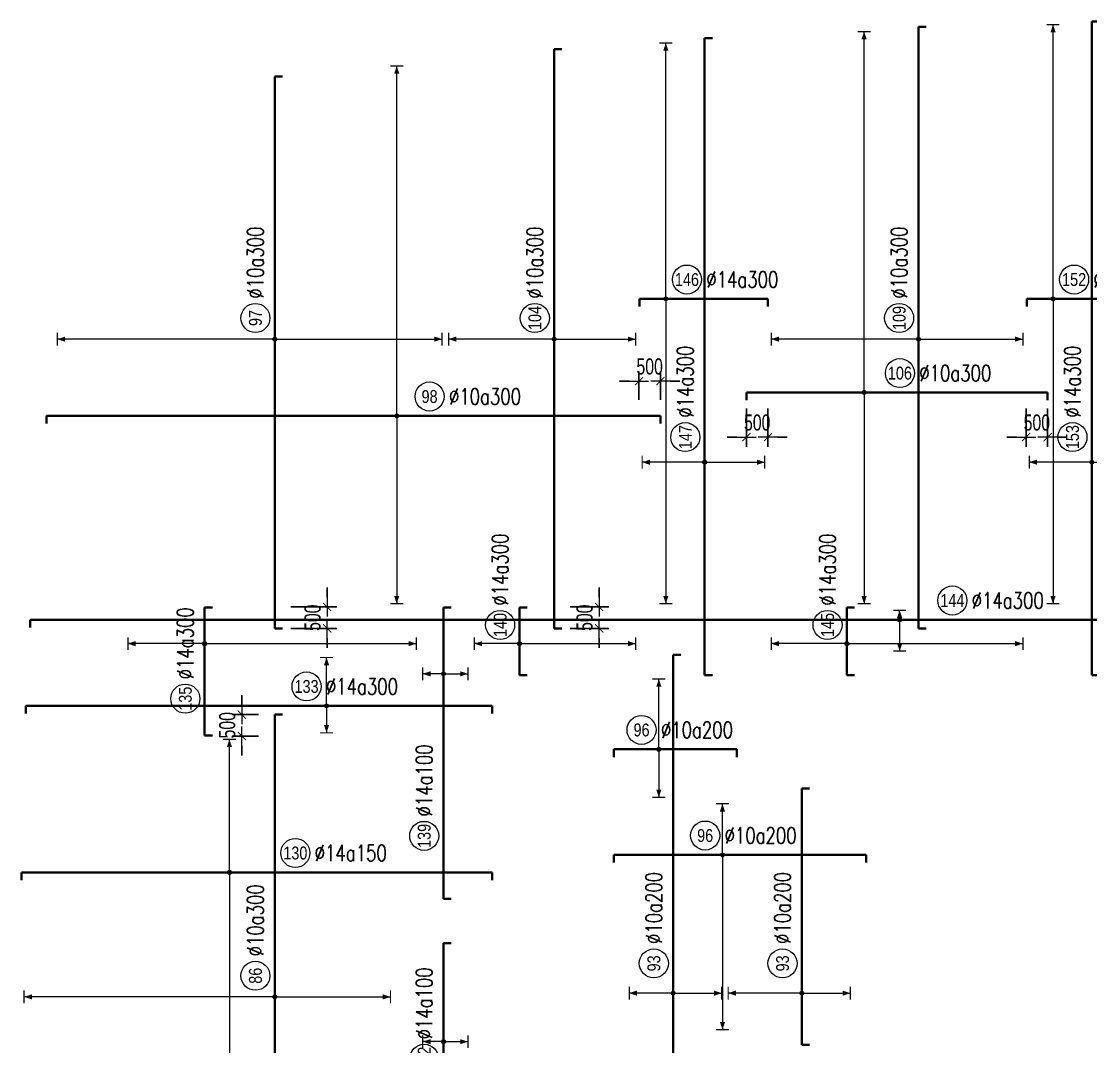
# Model space of a CAD drawing. Header units: millimetres. Extents: x -179076 to 505271, y -44005 to 99253.
# Drawn here: x 159116 to 183971, y 55080 to 78912 of the extents above; entities that cross this region are included whole.
import ezdxf
from ezdxf.enums import TextEntityAlignment as Align

# ---------------------------------------------------------------- set-up
doc = ezdxf.new("R2010")
doc.units = ezdxf.units.MM
doc.layers.get('0').update_dxf_attribs({"lineweight": 20})
doc.layers.get('Defpoints').update_dxf_attribs({"color": 151, "lineweight": 9})
for name, color, linetype, lineweight in [('NDC_S_DIM', 1, 'Continuous', 15), ('NDC_S_REBAR', 4, 'Continuous', 35), ('NDC_S_VN TEXT', 7, 'Continuous', 20)]:
    doc.layers.add(name, color=color, linetype=linetype, lineweight=lineweight)
doc.styles.add('ARIAL', font='arial.ttf', dxfattribs={"width": 0.8})
doc.styles.add('NDC_DIM', font='', dxfattribs={"width": 0.75})
doc.styles.add('NDC_EN TXT', font='romans.shx', dxfattribs={"width": 0.8})
doc.styles.get('NDC_DIM').set_extended_font_data('Dotum')
doc.dimstyles.new('NDC_dim_150', dxfattribs={"dimscale": 150, "dimtxt": 2.5, "dimasz": 1.5, "dimexe": 1.5, "dimexo": 2.5, "dimgap": 1, "dimtad": 1, "dimdec": 0, "dimzin": 0, "dimdsep": 46, "dimtxsty": 'NDC_DIM', "dimblk": 'DIMMARK', "dimcen": 0.09, "dimdle": 1.2, "dimclrd": 1, "dimclre": 1, "dimclrt": 3, "dimadec": 0, "dimazin": 0, "dimtfac": 1, "dimtdec": 0, "dimtix": 1, "dimtofl": 0, "dimtmove": 0, "dimatfit": 3, "dimfxl": 8, "dimfxlon": 1, "dimtolj": 1, "dimtzin": 0, "dimarcsym": 0})

# ---------------------------------------------------------------- blocks, each defined once
blk = doc.blocks.new('DIMMARK')
at = {"layer": 'NDC_S_DIM', "color": 1}
blk.add_line((-1.5, 0), (1, 0), dxfattribs=at)
at = {"layer": 'NDC_S_DIM', "color": 2, "const_width": 0.1}
blk.add_lwpolyline([(-0.42, -0.42), (0.42, 0.42)], dxfattribs=at)
blk = doc.blocks.new('*D365')
at = {"layer": 'Defpoints', "color": 0, "transparency": 16777216}
for p in [(173971, 70550), (173471, 69743), (173971, 69743)]:
    blk.add_point(p, dxfattribs=at)
at = {"layer": 'NDC_S_DIM', "color": 1, "lineweight": -2, "transparency": 16777216}
for p, q in [((173471, 70118), (173471, 70775)), ((173971, 70118), (173971, 70775)), ((173246, 70550), (173021, 70550)), ((174196, 70550), (174421, 70550))]:
    blk.add_line(p, q, dxfattribs=at)
at = {"layer": 'NDC_S_DIM', "color": 1, "lineweight": -2, "transparency": 16777216, "xscale": 225, "yscale": 225, "zscale": 225}
blk.add_blockref('DIMMARK', (173471, 70550), dxfattribs=at)
at = {"layer": 'NDC_S_DIM', "color": 1, "lineweight": -2, "transparency": 16777216, "xscale": 225, "yscale": 225, "zscale": 225, "rotation": 180}
blk.add_blockref('DIMMARK', (173971, 70550), dxfattribs=at)
at = {"layer": 'NDC_S_DIM', "color": 3, "transparency": 16777216, "insert": (173721, 70888), "char_height": 375, "attachment_point": 5, "style": 'NDC_DIM'}
blk.add_mtext('\\A1;500', dxfattribs=at)
blk = doc.blocks.new('*D366')
at = {"layer": 'Defpoints', "color": 0, "transparency": 16777216}
for p in [(175971, 70287), (176471, 70287), (176471, 69247)]:
    blk.add_point(p, dxfattribs=at)
at = {"layer": 'NDC_S_DIM', "color": 1, "lineweight": -2, "transparency": 16777216}
for p, q in [((175971, 69912), (175971, 69022)), ((176471, 69912), (176471, 69022)), ((175746, 69247), (175521, 69247)), ((176696, 69247), (176921, 69247))]:
    blk.add_line(p, q, dxfattribs=at)
at = {"layer": 'NDC_S_DIM', "color": 1, "lineweight": -2, "transparency": 16777216, "xscale": 225, "yscale": 225, "zscale": 225}
blk.add_blockref('DIMMARK', (175971, 69247), dxfattribs=at)
at = {"layer": 'NDC_S_DIM', "color": 1, "lineweight": -2, "transparency": 16777216, "xscale": 225, "yscale": 225, "zscale": 225, "rotation": 180}
blk.add_blockref('DIMMARK', (176471, 69247), dxfattribs=at)
at = {"layer": 'NDC_S_DIM', "color": 3, "transparency": 16777216, "insert": (176221, 69585), "char_height": 375, "attachment_point": 5, "style": 'NDC_DIM'}
blk.add_mtext('\\A1;500', dxfattribs=at)
blk = doc.blocks.new('*D367')
at = {"layer": 'Defpoints', "color": 0, "transparency": 16777216}
for p in [(182471, 70287), (182971, 70287), (182471, 69247)]:
    blk.add_point(p, dxfattribs=at)
at = {"layer": 'NDC_S_DIM', "color": 1, "lineweight": -2, "transparency": 16777216}
for p, q in [((182471, 69912), (182471, 69022)), ((182971, 69912), (182971, 69022)), ((182246, 69247), (182021, 69247)), ((183196, 69247), (183421, 69247))]:
    blk.add_line(p, q, dxfattribs=at)
at = {"layer": 'NDC_S_DIM', "color": 1, "lineweight": -2, "transparency": 16777216, "xscale": 225, "yscale": 225, "zscale": 225}
blk.add_blockref('DIMMARK', (182471, 69247), dxfattribs=at)
at = {"layer": 'NDC_S_DIM', "color": 1, "lineweight": -2, "transparency": 16777216, "xscale": 225, "yscale": 225, "zscale": 225, "rotation": 180}
blk.add_blockref('DIMMARK', (182971, 69247), dxfattribs=at)
at = {"layer": 'NDC_S_DIM', "color": 3, "transparency": 16777216, "insert": (182721, 69585), "char_height": 375, "attachment_point": 5, "style": 'NDC_DIM'}
blk.add_mtext('\\A1;500', dxfattribs=at)
blk = doc.blocks.new('*D385')
at = {"layer": 'Defpoints', "color": 0, "transparency": 16777216}
for p in [(171501, 65300), (172548, 65300), (171501, 64800)]:
    blk.add_point(p, dxfattribs=at)
at = {"layer": 'NDC_S_DIM', "color": 1, "lineweight": -2, "transparency": 16777216}
for p, q in [((172548, 65525), (172548, 65750)), ((171876, 65300), (172773, 65300)), ((171876, 64800), (172773, 64800)), ((172548, 64575), (172548, 64350))]:
    blk.add_line(p, q, dxfattribs=at)
at = {"layer": 'NDC_S_DIM', "color": 1, "lineweight": -2, "transparency": 16777216, "xscale": 225, "yscale": 225, "zscale": 225}
for p, rotation in [((172548, 65300), 270), ((172548, 64800), 90)]:
    blk.add_blockref('DIMMARK', p, dxfattribs=dict(at, rotation=rotation))
at = {"layer": 'NDC_S_DIM', "color": 3, "transparency": 16777216, "insert": (172210, 65050), "char_height": 375, "attachment_point": 5, "rotation": 90, "style": 'NDC_DIM'}
blk.add_mtext('\\A1;500', dxfattribs=at)
blk = doc.blocks.new('*D361')
at = {"layer": 'Defpoints', "color": 0, "transparency": 16777216}
for p in [(165005, 62800), (164240, 62300), (165005, 62300)]:
    blk.add_point(p, dxfattribs=at)
at = {"layer": 'NDC_S_DIM', "color": 1, "lineweight": -2, "transparency": 16777216}
for p, q in [((164240, 63025), (164240, 63250)), ((164630, 62800), (164015, 62800)), ((164630, 62300), (164015, 62300)), ((164240, 62075), (164240, 61850))]:
    blk.add_line(p, q, dxfattribs=at)
at = {"layer": 'NDC_S_DIM', "color": 1, "lineweight": -2, "transparency": 16777216, "xscale": 225, "yscale": 225, "zscale": 225}
for p, rotation in [((164240, 62800), 270), ((164240, 62300), 90)]:
    blk.add_blockref('DIMMARK', p, dxfattribs=dict(at, rotation=rotation))
at = {"layer": 'NDC_S_DIM', "color": 3, "transparency": 16777216, "insert": (163902, 62550), "char_height": 375, "attachment_point": 5, "rotation": 90, "style": 'NDC_DIM'}
blk.add_mtext('\\A1;500', dxfattribs=at)
blk = doc.blocks.new('*D363')
at = {"layer": 'Defpoints', "color": 0, "transparency": 16777216}
for p in [(165005, 65300), (165005, 64800), (166225, 64800)]:
    blk.add_point(p, dxfattribs=at)
at = {"layer": 'NDC_S_DIM', "color": 1, "lineweight": -2, "transparency": 16777216}
for p, q in [((166225, 65525), (166225, 65750)), ((165380, 65300), (166450, 65300)), ((165380, 64800), (166450, 64800)), ((166225, 64575), (166225, 64350))]:
    blk.add_line(p, q, dxfattribs=at)
at = {"layer": 'NDC_S_DIM', "color": 1, "lineweight": -2, "transparency": 16777216, "xscale": 225, "yscale": 225, "zscale": 225}
for p, rotation in [((166225, 65300), 270), ((166225, 64800), 90)]:
    blk.add_blockref('DIMMARK', p, dxfattribs=dict(at, rotation=rotation))
at = {"layer": 'NDC_S_DIM', "color": 3, "transparency": 16777216, "insert": (165887, 65050), "char_height": 375, "attachment_point": 5, "rotation": 90, "style": 'NDC_DIM'}
blk.add_mtext('\\A1;500', dxfattribs=at)
blk = doc.blocks.new('*U620')
h = blk.add_hatch(color=6)
edge = h.paths.add_edge_path()
edge.add_arc((27.07, 0), 0.3, 0, 360)
at = {"layer": 'NDC_S_DIM', "color": 8}
for q in [(27.07, 1.49), (27.07, -4.84)]:
    blk.add_line((27.07, 0), q, dxfattribs=at)
for points in [[(26.07, 1.49, 0.2, 0.2, 0), (28.07, 1.49, 0, 0, 0)], [(26.07, -4.84, 0.2, 0.2, 0), (28.07, -4.84, 0, 0, 0)]]:
    blk.add_lwpolyline(points, format="xyseb", dxfattribs=at)
at = {"layer": 'NDC_S_DIM'}
blk.add_circle((35.24, 3), 2.25, dxfattribs=at)
at = {"layer": 'NDC_S_DIM', "color": 6}
blk.add_circle((27.07, 0), 0.3, dxfattribs=at)
at = {"layer": 'NDC_S_DIM', "color": 8}
for points in [[(26.67, 0.29), (27.07, 1.49), (27.47, 0.29)], [(26.67, -3.64), (27.07, -4.84), (27.47, -3.64)]]:
    blk.add_solid(points, dxfattribs=at)
at = {"layer": 'NDC_S_REBAR'}
for p, q in [((0, 0), (-107.67, 0)), ((-107.67, 0), (-107.67, -1.2)), ((0, 0), (281, 0)), ((281, 0), (281, -1.2)), ((-107.67, -1.2), (-107.67, -1.2)), ((281, -1.2), (281, -1.2))]:
    blk.add_line(p, q, dxfattribs=at)
at = {"layer": 'NDC_S_VN TEXT', "style": 'ARIAL', "width": 0.8}
blk.add_attdef('KHT', text='', height=2, dxfattribs=at).set_placement((35.24, 3), align=Align.MIDDLE_CENTER)
at = {"layer": 'NDC_S_VN TEXT', "color": 3, "style": 'NDC_EN TXT', "width": 0.75}
blk.add_attdef('DKT', (38.24, 1.75), '', height=2.5, dxfattribs=at)
blk = doc.blocks.new('*U564')
h = blk.add_hatch(color=6)
edge = h.paths.add_edge_path()
edge.add_arc((-7.93, 0), 0.3, 0, 360)
at = {"layer": 'NDC_S_DIM', "color": 8}
for q in [(-7.93, 55.93), (-7.93, -32.75)]:
    blk.add_line((-7.93, 0), q, dxfattribs=at)
for points in [[(-8.93, 55.93, 0.2, 0.2, 0), (-6.93, 55.93, 0, 0, 0)], [(-8.93, -32.75, 0.2, 0.2, 0), (-6.93, -32.75, 0, 0, 0)]]:
    blk.add_lwpolyline(points, format="xyseb", dxfattribs=at)
at = {"layer": 'NDC_S_DIM'}
blk.add_circle((-2.39, 3), 2.25, dxfattribs=at)
at = {"layer": 'NDC_S_DIM', "color": 6}
blk.add_circle((-7.93, 0), 0.3, dxfattribs=at)
at = {"layer": 'NDC_S_DIM', "color": 8}
for points in [[(-8.33, 54.73), (-7.93, 55.93), (-7.53, 54.73)], [(-8.33, -31.55), (-7.93, -32.75), (-7.53, -31.55)]]:
    blk.add_solid(points, dxfattribs=at)
at = {"layer": 'NDC_S_REBAR'}
for p, q in [((0, 0), (-26.16, 0)), ((-26.16, 0), (-26.16, -1.2)), ((0, 0), (20.5, 0)), ((20.5, 0), (20.5, -1.2)), ((-26.16, -1.2), (-26.16, -1.2)), ((20.5, -1.2), (20.5, -1.2))]:
    blk.add_line(p, q, dxfattribs=at)
at = {"layer": 'NDC_S_VN TEXT', "style": 'ARIAL', "width": 0.8}
blk.add_attdef('KHT', text='', height=2, dxfattribs=at).set_placement((-2.39, 3), align=Align.MIDDLE_CENTER)
at = {"layer": 'NDC_S_VN TEXT', "color": 3, "style": 'NDC_EN TXT', "width": 0.75}
blk.add_attdef('DKT', (0.61, 1.75), '', height=2.5, dxfattribs=at)
blk = doc.blocks.new('*U560')
h = blk.add_hatch(color=6)
edge = h.paths.add_edge_path()
edge.add_arc((4.7, 0), 0.3, 0, 360)
at = {"layer": 'NDC_S_DIM', "color": 8}
for q in [(4.7, 20.63), (4.7, -35.71)]:
    blk.add_line((4.7, 0), q, dxfattribs=at)
for points in [[(3.7, 20.63, 0.2, 0.2, 0), (5.7, 20.63, 0, 0, 0)], [(3.7, -35.71, 0.2, 0.2, 0), (5.7, -35.71, 0, 0, 0)]]:
    blk.add_lwpolyline(points, format="xyseb", dxfattribs=at)
at = {"layer": 'NDC_S_DIM'}
blk.add_circle((14.92, 3), 2.25, dxfattribs=at)
at = {"layer": 'NDC_S_DIM', "color": 6}
blk.add_circle((4.7, 0), 0.3, dxfattribs=at)
at = {"layer": 'NDC_S_DIM', "color": 8}
for points in [[(4.3, 19.43), (4.7, 20.63), (5.1, 19.43)], [(4.3, -34.51), (4.7, -35.71), (5.1, -34.51)]]:
    blk.add_solid(points, dxfattribs=at)
at = {"layer": 'NDC_S_REBAR'}
for p, q in [((0, 0), (-27.53, 0)), ((-27.53, 0), (-27.53, -1.2)), ((0, 0), (45.4, 0)), ((45.4, 0), (45.4, -1.2)), ((-27.53, -1.2), (-27.53, -1.2)), ((45.4, -1.2), (45.4, -1.2))]:
    blk.add_line(p, q, dxfattribs=at)
at = {"layer": 'NDC_S_VN TEXT', "style": 'ARIAL', "width": 0.8}
blk.add_attdef('KHT', text='', height=2, dxfattribs=at).set_placement((14.92, 3), align=Align.MIDDLE_CENTER)
at = {"layer": 'NDC_S_VN TEXT', "color": 3, "style": 'NDC_EN TXT', "width": 0.75}
blk.add_attdef('DKT', (17.92, 1.75), '', height=2.5, dxfattribs=at)
blk = doc.blocks.new('*U561')
h = blk.add_hatch(color=6)
edge = h.paths.add_edge_path()
edge.add_arc((-5.66, 0), 0.3, 0, 360)
at = {"layer": 'NDC_S_DIM', "color": 8}
for q in [(-5.66, 39.64), (-5.66, -47.25)]:
    blk.add_line((-5.66, 0), q, dxfattribs=at)
for points in [[(-6.66, 39.64, 0.2, 0.2, 0), (-4.66, 39.64, 0, 0, 0)], [(-6.66, -47.25, 0.2, 0.2, 0), (-4.66, -47.25, 0, 0, 0)]]:
    blk.add_lwpolyline(points, format="xyseb", dxfattribs=at)
at = {"layer": 'NDC_S_DIM'}
blk.add_circle((-2.39, 3), 2.25, dxfattribs=at)
at = {"layer": 'NDC_S_DIM', "color": 6}
blk.add_circle((-5.66, 0), 0.3, dxfattribs=at)
at = {"layer": 'NDC_S_DIM', "color": 8}
for points in [[(-6.06, 38.44), (-5.66, 39.64), (-5.26, 38.44)], [(-6.06, -46.05), (-5.66, -47.25), (-5.26, -46.05)]]:
    blk.add_solid(points, dxfattribs=at)
at = {"layer": 'NDC_S_REBAR'}
for p, q in [((0, 0), (-9.73, 0)), ((-9.73, 0), (-9.73, -1.2)), ((0, 0), (10.15, 0)), ((10.15, 0), (10.15, -1.2)), ((-9.73, -1.2), (-9.73, -1.2)), ((10.15, -1.2), (10.15, -1.2))]:
    blk.add_line(p, q, dxfattribs=at)
at = {"layer": 'NDC_S_VN TEXT', "style": 'ARIAL', "width": 0.8}
blk.add_attdef('KHT', text='', height=2, dxfattribs=at).set_placement((-2.39, 3), align=Align.MIDDLE_CENTER)
at = {"layer": 'NDC_S_VN TEXT', "color": 3, "style": 'NDC_EN TXT', "width": 0.75}
blk.add_attdef('DKT', (0.61, 1.75), '', height=2.5, dxfattribs=at)
blk = doc.blocks.new('*U562')
h = blk.add_hatch(color=6)
edge = h.paths.add_edge_path()
edge.add_arc((-5.66, 0), 0.3, 0, 360)
at = {"layer": 'NDC_S_DIM', "color": 8}
for q in [(-5.66, 42.49), (-5.66, -47.25)]:
    blk.add_line((-5.66, 0), q, dxfattribs=at)
for points in [[(-6.66, 42.49, 0.2, 0.2, 0), (-4.66, 42.49, 0, 0, 0)], [(-6.66, -47.25, 0.2, 0.2, 0), (-4.66, -47.25, 0, 0, 0)]]:
    blk.add_lwpolyline(points, format="xyseb", dxfattribs=at)
at = {"layer": 'NDC_S_DIM'}
blk.add_circle((-2.39, 3), 2.25, dxfattribs=at)
at = {"layer": 'NDC_S_DIM', "color": 6}
blk.add_circle((-5.66, 0), 0.3, dxfattribs=at)
at = {"layer": 'NDC_S_DIM', "color": 8}
for points in [[(-6.06, 41.29), (-5.66, 42.49), (-5.26, 41.29)], [(-6.06, -46.05), (-5.66, -47.25), (-5.26, -46.05)]]:
    blk.add_solid(points, dxfattribs=at)
at = {"layer": 'NDC_S_REBAR'}
for p, q in [((0, 0), (-9.73, 0)), ((-9.73, 0), (-9.73, -1.2)), ((0, 0), (10.15, 0)), ((10.15, 0), (10.15, -1.2)), ((-9.73, -1.2), (-9.73, -1.2)), ((10.15, -1.2), (10.15, -1.2))]:
    blk.add_line(p, q, dxfattribs=at)
at = {"layer": 'NDC_S_VN TEXT', "style": 'ARIAL', "width": 0.8}
blk.add_attdef('KHT', text='', height=2, dxfattribs=at).set_placement((-2.39, 3), align=Align.MIDDLE_CENTER)
at = {"layer": 'NDC_S_VN TEXT', "color": 3, "style": 'NDC_EN TXT', "width": 0.75}
blk.add_attdef('DKT', (0.61, 1.75), '', height=2.5, dxfattribs=at)
blk = doc.blocks.new('*U591')
h = blk.add_hatch(color=6)
edge = h.paths.add_edge_path()
edge.add_arc((-5.66, 0), 0.3, 0, 360)
at = {"layer": 'NDC_S_DIM', "color": 8}
for q in [(-5.66, 16.37), (-5.66, -12.63)]:
    blk.add_line((-5.66, 0), q, dxfattribs=at)
for points in [[(-6.66, 16.37, 0.2, 0.2, 0), (-4.66, 16.37, 0, 0, 0)], [(-6.66, -12.63, 0.2, 0.2, 0), (-4.66, -12.63, 0, 0, 0)]]:
    blk.add_lwpolyline(points, format="xyseb", dxfattribs=at)
at = {"layer": 'NDC_S_DIM'}
blk.add_circle((-2.39, 3), 2.25, dxfattribs=at)
at = {"layer": 'NDC_S_DIM', "color": 6}
blk.add_circle((-5.66, 0), 0.3, dxfattribs=at)
at = {"layer": 'NDC_S_DIM', "color": 8}
for points in [[(-6.06, 15.17), (-5.66, 16.37), (-5.26, 15.17)], [(-6.06, -11.43), (-5.66, -12.63), (-5.26, -11.43)]]:
    blk.add_solid(points, dxfattribs=at)
at = {"layer": 'NDC_S_REBAR'}
for p, q in [((0, 0), (-50.5, 0)), ((-50.5, 0), (-50.5, -1.2)), ((0, 0), (39.27, 0)), ((39.27, 0), (39.27, -1.2)), ((-50.5, -1.2), (-50.5, -1.2)), ((39.27, -1.2), (39.27, -1.2))]:
    blk.add_line(p, q, dxfattribs=at)
at = {"layer": 'NDC_S_VN TEXT', "style": 'ARIAL', "width": 0.8}
blk.add_attdef('KHT', text='', height=2, dxfattribs=at).set_placement((-2.39, 3), align=Align.MIDDLE_CENTER)
at = {"layer": 'NDC_S_VN TEXT', "color": 3, "style": 'NDC_EN TXT', "width": 0.75}
blk.add_attdef('DKT', (0.61, 1.75), '', height=2.5, dxfattribs=at)
blk = doc.blocks.new('*U592')
h = blk.add_hatch(color=6)
edge = h.paths.add_edge_path()
edge.add_arc((-5.66, 0), 0.3, 0, 360)
at = {"layer": 'NDC_S_DIM', "color": 8}
for q in [(-5.66, 22.82), (-5.66, -16.18)]:
    blk.add_line((-5.66, 0), q, dxfattribs=at)
for points in [[(-6.66, 22.82, 0.2, 0.2, 0), (-4.66, 22.82, 0, 0, 0)], [(-6.66, -16.18, 0.2, 0.2, 0), (-4.66, -16.18, 0, 0, 0)]]:
    blk.add_lwpolyline(points, format="xyseb", dxfattribs=at)
at = {"layer": 'NDC_S_DIM'}
blk.add_circle((-2.39, 3), 2.25, dxfattribs=at)
at = {"layer": 'NDC_S_DIM', "color": 6}
blk.add_circle((-5.66, 0), 0.3, dxfattribs=at)
at = {"layer": 'NDC_S_DIM', "color": 8}
for points in [[(-6.06, 21.62), (-5.66, 22.82), (-5.26, 21.62)], [(-6.06, -14.98), (-5.66, -16.18), (-5.26, -14.98)]]:
    blk.add_solid(points, dxfattribs=at)
at = {"layer": 'NDC_S_REBAR'}
for p, q in [((0, 0), (-50.5, 0)), ((-50.5, 0), (-50.5, -1.2)), ((0, 0), (42.74, 0)), ((42.74, 0), (42.74, -1.2)), ((-50.5, -1.2), (-50.5, -1.2)), ((42.74, -1.2), (42.74, -1.2))]:
    blk.add_line(p, q, dxfattribs=at)
at = {"layer": 'NDC_S_VN TEXT', "style": 'ARIAL', "width": 0.8}
blk.add_attdef('KHT', text='', height=2, dxfattribs=at).set_placement((-2.39, 3), align=Align.MIDDLE_CENTER)
at = {"layer": 'NDC_S_VN TEXT', "color": 3, "style": 'NDC_EN TXT', "width": 0.75}
blk.add_attdef('DKT', (0.61, 1.75), '', height=2.5, dxfattribs=at)
blk = doc.blocks.new('*U576')
h = blk.add_hatch(color=6)
edge = h.paths.add_edge_path()
edge.add_arc((-26.39, 0), 0.3, 0, 360)
at = {"layer": 'NDC_S_DIM', "color": 8}
for q in [(-26.39, 9.68), (-26.39, -9.32)]:
    blk.add_line((-26.39, 0), q, dxfattribs=at)
for points in [[(-27.39, 9.68, 0.2, 0.2, 0), (-25.39, 9.68, 0, 0, 0)], [(-27.39, -9.32, 0.2, 0.2, 0), (-25.39, -9.32, 0, 0, 0)]]:
    blk.add_lwpolyline(points, format="xyseb", dxfattribs=at)
at = {"layer": 'NDC_S_DIM'}
blk.add_circle((-22.5, 3), 2.25, dxfattribs=at)
at = {"layer": 'NDC_S_DIM', "color": 6}
blk.add_circle((-26.39, 0), 0.3, dxfattribs=at)
at = {"layer": 'NDC_S_DIM', "color": 8}
for points in [[(-26.79, 8.48), (-26.39, 9.68), (-25.99, 8.48)], [(-26.79, -8.12), (-26.39, -9.32), (-25.99, -8.12)]]:
    blk.add_solid(points, dxfattribs=at)
at = {"layer": 'NDC_S_REBAR'}
for p, q in [((0, 0), (-59.39, 0)), ((-59.39, 0), (-59.39, -1.2)), ((0, 0), (39.33, 0)), ((39.33, 0), (39.33, -1.2)), ((-59.39, -1.2), (-59.39, -1.2)), ((39.33, -1.2), (39.33, -1.2))]:
    blk.add_line(p, q, dxfattribs=at)
at = {"layer": 'NDC_S_VN TEXT', "style": 'ARIAL', "width": 0.8}
blk.add_attdef('KHT', text='', height=2, dxfattribs=at).set_placement((-22.5, 3), align=Align.MIDDLE_CENTER)
at = {"layer": 'NDC_S_VN TEXT', "color": 3, "style": 'NDC_EN TXT', "width": 0.75}
blk.add_attdef('DKT', (-19.5, 1.75), '', height=2.5, dxfattribs=at)
blk = doc.blocks.new('*U577')
h = blk.add_hatch(color=6)
edge = h.paths.add_edge_path()
edge.add_arc((-26.39, 0), 0.3, 0, 360)
at = {"layer": 'NDC_S_DIM', "color": 8}
for q in [(-26.39, 9.68), (-26.39, -9.32)]:
    blk.add_line((-26.39, 0), q, dxfattribs=at)
for points in [[(-27.39, 9.68, 0.2, 0.2, 0), (-25.39, 9.68, 0, 0, 0)], [(-27.39, -9.32, 0.2, 0.2, 0), (-25.39, -9.32, 0, 0, 0)]]:
    blk.add_lwpolyline(points, format="xyseb", dxfattribs=at)
at = {"layer": 'NDC_S_DIM'}
blk.add_circle((-22.5, 3), 2.25, dxfattribs=at)
at = {"layer": 'NDC_S_DIM', "color": 6}
blk.add_circle((-26.39, 0), 0.3, dxfattribs=at)
at = {"layer": 'NDC_S_DIM', "color": 8}
for points in [[(-26.79, 8.48), (-26.39, 9.68), (-25.99, 8.48)], [(-26.79, -8.12), (-26.39, -9.32), (-25.99, -8.12)]]:
    blk.add_solid(points, dxfattribs=at)
at = {"layer": 'NDC_S_REBAR'}
for p, q in [((0, 0), (-59.39, 0)), ((-59.39, 0), (-59.39, -1.2)), ((0, 0), (41.92, 0)), ((41.92, 0), (41.92, -1.2)), ((-59.39, -1.2), (-59.39, -1.2)), ((41.92, -1.2), (41.92, -1.2))]:
    blk.add_line(p, q, dxfattribs=at)
at = {"layer": 'NDC_S_VN TEXT', "style": 'ARIAL', "width": 0.8}
blk.add_attdef('KHT', text='', height=2, dxfattribs=at).set_placement((-22.5, 3), align=Align.MIDDLE_CENTER)
at = {"layer": 'NDC_S_VN TEXT', "color": 3, "style": 'NDC_EN TXT', "width": 0.75}
blk.add_attdef('DKT', (-19.5, 1.75), '', height=2.5, dxfattribs=at)
blk = doc.blocks.new('*U610')
h = blk.add_hatch(color=6)
edge = h.paths.add_edge_path()
edge.add_arc((-1.02, 0), 0.3, 0, 360)
at = {"layer": 'NDC_S_DIM', "color": 8}
for q in [(-1.02, 6.99), (-1.02, -18.01)]:
    blk.add_line((-1.02, 0), q, dxfattribs=at)
for points in [[(-2.02, 6.99, 0.2, 0.2, 0), (-0.02, 6.99, 0, 0, 0)], [(-2.02, -18.01, 0.2, 0.2, 0), (-0.02, -18.01, 0, 0, 0)]]:
    blk.add_lwpolyline(points, format="xyseb", dxfattribs=at)
at = {"layer": 'NDC_S_DIM'}
blk.add_circle((1.87, 3), 2.25, dxfattribs=at)
at = {"layer": 'NDC_S_DIM', "color": 6}
blk.add_circle((-1.02, 0), 0.3, dxfattribs=at)
at = {"layer": 'NDC_S_DIM', "color": 8}
for points in [[(-1.42, 5.79), (-1.02, 6.99), (-0.62, 5.79)], [(-1.42, -16.81), (-1.02, -18.01), (-0.62, -16.81)]]:
    blk.add_solid(points, dxfattribs=at)
at = {"layer": 'NDC_S_REBAR'}
for p, q in [((0, 0), (-5.9, 0)), ((-5.9, 0), (-5.9, -1.2)), ((0, 0), (4.56, 0)), ((4.56, 0), (4.56, -1.2)), ((-5.9, -1.2), (-5.9, -1.2)), ((4.56, -1.2), (4.56, -1.2))]:
    blk.add_line(p, q, dxfattribs=at)
at = {"layer": 'NDC_S_VN TEXT', "style": 'ARIAL', "width": 0.8}
blk.add_attdef('KHT', text='', height=2, dxfattribs=at).set_placement((1.87, 3), align=Align.MIDDLE_CENTER)
at = {"layer": 'NDC_S_VN TEXT', "color": 3, "style": 'NDC_EN TXT', "width": 0.75}
blk.add_attdef('DKT', (4.87, 1.75), '', height=2.5, dxfattribs=at)
blk = doc.blocks.new('*U611')
h = blk.add_hatch(color=6)
edge = h.paths.add_edge_path()
edge.add_arc((-1.02, 0), 0.3, 0, 360)
at = {"layer": 'NDC_S_DIM', "color": 8}
for q in [(-1.02, 11.73), (-1.02, -27.27)]:
    blk.add_line((-1.02, 0), q, dxfattribs=at)
for points in [[(-2.02, 11.73, 0.2, 0.2, 0), (-0.02, 11.73, 0, 0, 0)], [(-2.02, -27.27, 0.2, 0.2, 0), (-0.02, -27.27, 0, 0, 0)]]:
    blk.add_lwpolyline(points, format="xyseb", dxfattribs=at)
at = {"layer": 'NDC_S_DIM'}
blk.add_circle((1.87, 3), 2.25, dxfattribs=at)
at = {"layer": 'NDC_S_DIM', "color": 6}
blk.add_circle((-1.02, 0), 0.3, dxfattribs=at)
at = {"layer": 'NDC_S_DIM', "color": 8}
for points in [[(-1.42, 10.53), (-1.02, 11.73), (-0.62, 10.53)], [(-1.42, -26.07), (-1.02, -27.27), (-0.62, -26.07)]]:
    blk.add_solid(points, dxfattribs=at)
at = {"layer": 'NDC_S_REBAR'}
for p, q in [((0, 0), (-5.9, 0)), ((-5.9, 0), (-5.9, -1.2)), ((0, 0), (4.56, 0)), ((4.56, 0), (4.56, -1.2)), ((-5.9, -1.2), (-5.9, -1.2)), ((4.56, -1.2), (4.56, -1.2))]:
    blk.add_line(p, q, dxfattribs=at)
at = {"layer": 'NDC_S_VN TEXT', "style": 'ARIAL', "width": 0.8}
blk.add_attdef('KHT', text='', height=2, dxfattribs=at).set_placement((1.87, 3), align=Align.MIDDLE_CENTER)
at = {"layer": 'NDC_S_VN TEXT', "color": 3, "style": 'NDC_EN TXT', "width": 0.75}
blk.add_attdef('DKT', (4.87, 1.75), '', height=2.5, dxfattribs=at)
blk = doc.blocks.new('*U601')
h = blk.add_hatch(color=6)
edge = h.paths.add_edge_path()
edge.add_arc((-2.99, 0), 0.3, 0, 360)
at = {"layer": 'NDC_S_DIM', "color": 8}
for q in [(-2.99, 54.24), (-2.99, -29.12)]:
    blk.add_line((-2.99, 0), q, dxfattribs=at)
for points in [[(-3.99, 54.24, 0.2, 0.2, 0), (-1.99, 54.24, 0, 0, 0)], [(-3.99, -29.12, 0.2, 0.2, 0), (-1.99, -29.12, 0, 0, 0)]]:
    blk.add_lwpolyline(points, format="xyseb", dxfattribs=at)
at = {"layer": 'NDC_S_DIM'}
blk.add_circle((2.1, 3), 2.25, dxfattribs=at)
at = {"layer": 'NDC_S_DIM', "color": 6}
blk.add_circle((-2.99, 0), 0.3, dxfattribs=at)
at = {"layer": 'NDC_S_DIM', "color": 8}
for points in [[(-3.39, 53.04), (-2.99, 54.24), (-2.59, 53.04)], [(-3.39, -27.92), (-2.99, -29.12), (-2.59, -27.92)]]:
    blk.add_solid(points, dxfattribs=at)
at = {"layer": 'NDC_S_REBAR'}
for p, q in [((0, 0), (-57.24, 0)), ((-57.24, 0), (-57.24, -1.2)), ((0, 0), (37.88, 0)), ((37.88, 0), (37.88, -1.2)), ((-57.24, -1.2), (-57.24, -1.2)), ((37.88, -1.2), (37.88, -1.2))]:
    blk.add_line(p, q, dxfattribs=at)
at = {"layer": 'NDC_S_VN TEXT', "style": 'ARIAL', "width": 0.8}
blk.add_attdef('KHT', text='', height=2, dxfattribs=at).set_placement((2.1, 3), align=Align.MIDDLE_CENTER)
at = {"layer": 'NDC_S_VN TEXT', "color": 3, "style": 'NDC_EN TXT', "width": 0.75}
blk.add_attdef('DKT', (5.1, 1.75), '', height=2.5, dxfattribs=at)
blk = doc.blocks.new('*U635')
h = blk.add_hatch(color=6)
edge = h.paths.add_edge_path()
edge.add_arc((-5.86, 0), 0.3, 0, 360)
at = {"layer": 'NDC_S_DIM', "color": 8}
for q in [(-5.86, 10.89), (-5.86, -7.44)]:
    blk.add_line((-5.86, 0), q, dxfattribs=at)
for points in [[(-6.86, 10.89, 0.2, 0.2, 0), (-4.86, 10.89, 0, 0, 0)], [(-6.86, -7.44, 0.2, 0.2, 0), (-4.86, -7.44, 0, 0, 0)]]:
    blk.add_lwpolyline(points, format="xyseb", dxfattribs=at)
at = {"layer": 'NDC_S_DIM'}
blk.add_circle((-8.54, 3), 2.25, dxfattribs=at)
at = {"layer": 'NDC_S_DIM', "color": 6}
blk.add_circle((-5.86, 0), 0.3, dxfattribs=at)
at = {"layer": 'NDC_S_DIM', "color": 8}
for points in [[(-6.26, 9.69), (-5.86, 10.89), (-5.46, 9.69)], [(-6.26, -6.24), (-5.86, -7.44), (-5.46, -6.24)]]:
    blk.add_solid(points, dxfattribs=at)
at = {"layer": 'NDC_S_REBAR'}
for p, q in [((0, 0), (-12.82, 0)), ((-12.82, 0), (-12.82, -1.2)), ((0, 0), (6.25, 0)), ((6.25, 0), (6.25, -1.2)), ((-12.82, -1.2), (-12.82, -1.2)), ((6.25, -1.2), (6.25, -1.2))]:
    blk.add_line(p, q, dxfattribs=at)
at = {"layer": 'NDC_S_VN TEXT', "style": 'ARIAL', "width": 0.8}
blk.add_attdef('KHT', text='', height=2, dxfattribs=at).set_placement((-8.54, 3), align=Align.MIDDLE_CENTER)
at = {"layer": 'NDC_S_VN TEXT', "color": 3, "style": 'NDC_EN TXT', "width": 0.75}
blk.add_attdef('DKT', (-5.54, 1.75), '', height=2.5, dxfattribs=at)
blk = doc.blocks.new('*U634')
h = blk.add_hatch(color=6)
edge = h.paths.add_edge_path()
edge.add_arc((1.66, 0), 0.3, 0, 360)
at = {"layer": 'NDC_S_DIM', "color": 8}
for q in [(1.66, 6.81), (1.66, -7.52)]:
    blk.add_line((1.66, 0), q, dxfattribs=at)
for points in [[(0.66, 6.81, 0.2, 0.2, 0), (2.66, 6.81, 0, 0, 0)], [(0.66, -7.52, 0.2, 0.2, 0), (2.66, -7.52, 0, 0, 0)]]:
    blk.add_lwpolyline(points, format="xyseb", dxfattribs=at)
at = {"layer": 'NDC_S_DIM'}
blk.add_circle((6.27, 3), 2.25, dxfattribs=at)
at = {"layer": 'NDC_S_DIM', "color": 6}
blk.add_circle((1.66, 0), 0.3, dxfattribs=at)
at = {"layer": 'NDC_S_DIM', "color": 8}
for points in [[(1.26, 5.61), (1.66, 6.81), (2.06, 5.61)], [(1.26, -6.32), (1.66, -7.52), (2.06, -6.32)]]:
    blk.add_solid(points, dxfattribs=at)
at = {"layer": 'NDC_S_REBAR'}
for p, q in [((0, 0), (-28.4, 0)), ((-28.4, 0), (-28.4, -1.2)), ((0, 0), (54.07, 0)), ((54.07, 0), (54.07, -1.2)), ((-28.4, -1.2), (-28.4, -1.2)), ((54.07, -1.2), (54.07, -1.2))]:
    blk.add_line(p, q, dxfattribs=at)
at = {"layer": 'NDC_S_VN TEXT', "style": 'ARIAL', "width": 0.8}
blk.add_attdef('KHT', text='', height=2, dxfattribs=at).set_placement((6.27, 3), align=Align.MIDDLE_CENTER)
at = {"layer": 'NDC_S_VN TEXT', "color": 3, "style": 'NDC_EN TXT', "width": 0.75}
blk.add_attdef('DKT', (9.27, 1.75), '', height=2.5, dxfattribs=at)
blk = doc.blocks.new('*U612')
h = blk.add_hatch(color=6)
edge = h.paths.add_edge_path()
edge.add_arc((-5.66, 0), 0.3, 0, 360)
at = {"layer": 'NDC_S_DIM', "color": 8}
for q in [(-5.66, 33.69), (-5.66, -25.94)]:
    blk.add_line((-5.66, 0), q, dxfattribs=at)
for points in [[(-6.66, 33.69, 0.2, 0.2, 0), (-4.66, 33.69, 0, 0, 0)], [(-6.66, -25.94, 0.2, 0.2, 0), (-4.66, -25.94, 0, 0, 0)]]:
    blk.add_lwpolyline(points, format="xyseb", dxfattribs=at)
at = {"layer": 'NDC_S_DIM'}
blk.add_circle((-2.39, 3), 2.25, dxfattribs=at)
at = {"layer": 'NDC_S_DIM', "color": 6}
blk.add_circle((-5.66, 0), 0.3, dxfattribs=at)
at = {"layer": 'NDC_S_DIM', "color": 8}
for points in [[(-6.06, 32.49), (-5.66, 33.69), (-5.26, 32.49)], [(-6.06, -24.74), (-5.66, -25.94), (-5.26, -24.74)]]:
    blk.add_solid(points, dxfattribs=at)
at = {"layer": 'NDC_S_REBAR'}
for p, q in [((0, 0), (-50.5, 0)), ((-50.5, 0), (-50.5, -1.2)), ((0, 0), (35.04, 0)), ((35.04, 0), (35.04, -1.2)), ((-50.5, -1.2), (-50.5, -1.2)), ((35.04, -1.2), (35.04, -1.2))]:
    blk.add_line(p, q, dxfattribs=at)
at = {"layer": 'NDC_S_VN TEXT', "style": 'ARIAL', "width": 0.8}
blk.add_attdef('KHT', text='', height=2, dxfattribs=at).set_placement((-2.39, 3), align=Align.MIDDLE_CENTER)
at = {"layer": 'NDC_S_VN TEXT', "color": 3, "style": 'NDC_EN TXT', "width": 0.75}
blk.add_attdef('DKT', (0.61, 1.75), '', height=2.5, dxfattribs=at)
blk = doc.blocks.new('*U614')
h = blk.add_hatch(color=6)
edge = h.paths.add_edge_path()
edge.add_arc((-1.02, 0), 0.3, 0, 360)
at = {"layer": 'NDC_S_DIM', "color": 8}
for q in [(-1.02, 11.9), (-1.02, -32.8)]:
    blk.add_line((-1.02, 0), q, dxfattribs=at)
for points in [[(-2.02, 11.9, 0.2, 0.2, 0), (-0.02, 11.9, 0, 0, 0)], [(-2.02, -32.8, 0.2, 0.2, 0), (-0.02, -32.8, 0, 0, 0)]]:
    blk.add_lwpolyline(points, format="xyseb", dxfattribs=at)
at = {"layer": 'NDC_S_DIM'}
blk.add_circle((-9.55, 3), 2.25, dxfattribs=at)
at = {"layer": 'NDC_S_DIM', "color": 6}
blk.add_circle((-1.02, 0), 0.3, dxfattribs=at)
at = {"layer": 'NDC_S_DIM', "color": 8}
for points in [[(-1.42, 10.7), (-1.02, 11.9), (-0.62, 10.7)], [(-1.42, -31.6), (-1.02, -32.8), (-0.62, -31.6)]]:
    blk.add_solid(points, dxfattribs=at)
at = {"layer": 'NDC_S_REBAR'}
for p, q in [((0, 0), (-15.24, 0)), ((-15.24, 0), (-15.24, -1.2)), ((0, 0), (4.56, 0)), ((4.56, 0), (4.56, -1.2)), ((-15.24, -1.2), (-15.24, -1.2)), ((4.56, -1.2), (4.56, -1.2))]:
    blk.add_line(p, q, dxfattribs=at)
at = {"layer": 'NDC_S_VN TEXT', "style": 'ARIAL', "width": 0.8}
blk.add_attdef('KHT', text='', height=2, dxfattribs=at).set_placement((-9.55, 3), align=Align.MIDDLE_CENTER)
at = {"layer": 'NDC_S_VN TEXT', "color": 3, "style": 'NDC_EN TXT', "width": 0.75}
blk.add_attdef('DKT', (-6.55, 1.75), '', height=2.5, dxfattribs=at)
blk = doc.blocks.new('*U615')
h = blk.add_hatch(color=6)
edge = h.paths.add_edge_path()
edge.add_arc((-5.66, 0), 0.3, 0, 360)
at = {"layer": 'NDC_S_DIM', "color": 8}
for q in [(-5.66, 38.84), (-5.66, -17.94)]:
    blk.add_line((-5.66, 0), q, dxfattribs=at)
for points in [[(-6.66, 38.84, 0.2, 0.2, 0), (-4.66, 38.84, 0, 0, 0)], [(-6.66, -17.94, 0.2, 0.2, 0), (-4.66, -17.94, 0, 0, 0)]]:
    blk.add_lwpolyline(points, format="xyseb", dxfattribs=at)
at = {"layer": 'NDC_S_DIM'}
blk.add_circle((-2.39, 3), 2.25, dxfattribs=at)
at = {"layer": 'NDC_S_DIM', "color": 6}
blk.add_circle((-5.66, 0), 0.3, dxfattribs=at)
at = {"layer": 'NDC_S_DIM', "color": 8}
for points in [[(-6.06, 37.64), (-5.66, 38.84), (-5.26, 37.64)], [(-6.06, -16.74), (-5.66, -17.94), (-5.26, -16.74)]]:
    blk.add_solid(points, dxfattribs=at)
at = {"layer": 'NDC_S_REBAR'}
for p, q in [((0, 0), (-25.91, 0)), ((-25.91, 0), (-25.91, -1.2)), ((0, 0), (38.09, 0)), ((38.09, 0), (38.09, -1.2)), ((-25.91, -1.2), (-25.91, -1.2)), ((38.09, -1.2), (38.09, -1.2))]:
    blk.add_line(p, q, dxfattribs=at)
at = {"layer": 'NDC_S_VN TEXT', "style": 'ARIAL', "width": 0.8}
blk.add_attdef('KHT', text='', height=2, dxfattribs=at).set_placement((-2.39, 3), align=Align.MIDDLE_CENTER)
at = {"layer": 'NDC_S_VN TEXT', "color": 3, "style": 'NDC_EN TXT', "width": 0.75}
blk.add_attdef('DKT', (0.61, 1.75), '', height=2.5, dxfattribs=at)
blk = doc.blocks.new('*U617')
h = blk.add_hatch(color=6)
edge = h.paths.add_edge_path()
edge.add_arc((20.84, 0), 0.3, 0, 360)
at = {"layer": 'NDC_S_DIM', "color": 8}
for q in [(20.84, 7.48), (20.84, -4.19)]:
    blk.add_line((20.84, 0), q, dxfattribs=at)
for points in [[(19.84, 7.48, 0.2, 0.2, 0), (21.84, 7.48, 0, 0, 0)], [(19.84, -4.19, 0.2, 0.2, 0), (21.84, -4.19, 0, 0, 0)]]:
    blk.add_lwpolyline(points, format="xyseb", dxfattribs=at)
at = {"layer": 'NDC_S_DIM'}
blk.add_circle((17.74, 3), 2.25, dxfattribs=at)
at = {"layer": 'NDC_S_DIM', "color": 6}
blk.add_circle((20.84, 0), 0.3, dxfattribs=at)
at = {"layer": 'NDC_S_DIM', "color": 8}
for points in [[(20.44, 6.28), (20.84, 7.48), (21.24, 6.28)], [(20.44, -2.99), (20.84, -4.19), (21.24, -2.99)]]:
    blk.add_solid(points, dxfattribs=at)
at = {"layer": 'NDC_S_REBAR'}
for p, q in [((0, 0), (-25.77, 0)), ((-25.77, 0), (-25.77, -1.2)), ((0, 0), (46.48, 0)), ((46.48, 0), (46.48, -1.2)), ((-25.77, -1.2), (-25.77, -1.2)), ((46.48, -1.2), (46.48, -1.2))]:
    blk.add_line(p, q, dxfattribs=at)
at = {"layer": 'NDC_S_VN TEXT', "style": 'ARIAL', "width": 0.8}
blk.add_attdef('KHT', text='', height=2, dxfattribs=at).set_placement((17.74, 3), align=Align.MIDDLE_CENTER)
at = {"layer": 'NDC_S_VN TEXT', "color": 3, "style": 'NDC_EN TXT', "width": 0.75}
blk.add_attdef('DKT', (20.74, 1.75), '', height=2.5, dxfattribs=at)
blk = doc.blocks.new('*U619')
h = blk.add_hatch(color=6)
edge = h.paths.add_edge_path()
edge.add_arc((-5.86, 0), 0.3, 0, 360)
at = {"layer": 'NDC_S_DIM', "color": 8}
for q in [(-5.86, 3.22), (-5.86, -3.78)]:
    blk.add_line((-5.86, 0), q, dxfattribs=at)
for points in [[(-6.86, 3.22, 0.2, 0.2, 0), (-4.86, 3.22, 0, 0, 0)], [(-6.86, -3.78, 0.2, 0.2, 0), (-4.86, -3.78, 0, 0, 0)]]:
    blk.add_lwpolyline(points, format="xyseb", dxfattribs=at)
at = {"layer": 'NDC_S_DIM'}
blk.add_circle((-8.52, 3), 2.25, dxfattribs=at)
at = {"layer": 'NDC_S_DIM', "color": 6}
blk.add_circle((-5.86, 0), 0.3, dxfattribs=at)
at = {"layer": 'NDC_S_DIM', "color": 8}
for points in [[(-6.26, 2.02), (-5.86, 3.22), (-5.46, 2.02)], [(-6.26, -2.58), (-5.86, -3.78), (-5.46, -2.58)]]:
    blk.add_solid(points, dxfattribs=at)
at = {"layer": 'NDC_S_REBAR'}
for p, q in [((0, 0), (-35.73, 0)), ((-35.73, 0), (-35.73, -1.2)), ((0, 0), (9.41, 0)), ((9.41, 0), (9.41, -1.2)), ((-35.73, -1.2), (-35.73, -1.2)), ((9.41, -1.2), (9.41, -1.2))]:
    blk.add_line(p, q, dxfattribs=at)
at = {"layer": 'NDC_S_VN TEXT', "style": 'ARIAL', "width": 0.8}
blk.add_attdef('KHT', text='', height=2, dxfattribs=at).set_placement((-8.52, 3), align=Align.MIDDLE_CENTER)
at = {"layer": 'NDC_S_VN TEXT', "color": 3, "style": 'NDC_EN TXT', "width": 0.75}
blk.add_attdef('DKT', (-5.52, 1.75), '', height=2.5, dxfattribs=at)
blk = doc.blocks.new('*U624')
h = blk.add_hatch(color=6)
edge = h.paths.add_edge_path()
edge.add_arc((-5.86, 0), 0.3, 0, 360)
at = {"layer": 'NDC_S_DIM', "color": 8}
for q in [(-5.86, 3.22), (-5.86, -3.78)]:
    blk.add_line((-5.86, 0), q, dxfattribs=at)
for points in [[(-6.86, 3.22, 0.2, 0.2, 0), (-4.86, 3.22, 0, 0, 0)], [(-6.86, -3.78, 0.2, 0.2, 0), (-4.86, -3.78, 0, 0, 0)]]:
    blk.add_lwpolyline(points, format="xyseb", dxfattribs=at)
at = {"layer": 'NDC_S_DIM'}
blk.add_circle((-30.97, 3), 2.25, dxfattribs=at)
at = {"layer": 'NDC_S_DIM', "color": 6}
blk.add_circle((-5.86, 0), 0.3, dxfattribs=at)
at = {"layer": 'NDC_S_DIM', "color": 8}
for points in [[(-6.26, 2.02), (-5.86, 3.22), (-5.46, 2.02)], [(-6.26, -2.58), (-5.86, -3.78), (-5.46, -2.58)]]:
    blk.add_solid(points, dxfattribs=at)
at = {"layer": 'NDC_S_REBAR'}
for p, q in [((0, 0), (-40.73, 0)), ((-40.73, 0), (-40.73, -1.2)), ((0, 0), (4.4, 0)), ((4.4, 0), (4.4, -1.2)), ((-40.73, -1.2), (-40.73, -1.2)), ((4.4, -1.2), (4.4, -1.2))]:
    blk.add_line(p, q, dxfattribs=at)
at = {"layer": 'NDC_S_VN TEXT', "style": 'ARIAL', "width": 0.8}
blk.add_attdef('KHT', text='', height=2, dxfattribs=at).set_placement((-30.97, 3), align=Align.MIDDLE_CENTER)
at = {"layer": 'NDC_S_VN TEXT', "color": 3, "style": 'NDC_EN TXT', "width": 0.75}
blk.add_attdef('DKT', (-27.97, 1.75), '', height=2.5, dxfattribs=at)
blk = doc.blocks.new('*U636')
h = blk.add_hatch(color=6)
edge = h.paths.add_edge_path()
edge.add_arc((1.66, 0), 0.3, 0, 360)
at = {"layer": 'NDC_S_DIM', "color": 8}
for q in [(1.66, 11.42), (1.66, -7.52)]:
    blk.add_line((1.66, 0), q, dxfattribs=at)
for points in [[(0.66, 11.42, 0.2, 0.2, 0), (2.66, 11.42, 0, 0, 0)], [(0.66, -7.52, 0.2, 0.2, 0), (2.66, -7.52, 0, 0, 0)]]:
    blk.add_lwpolyline(points, format="xyseb", dxfattribs=at)
at = {"layer": 'NDC_S_DIM'}
blk.add_circle((6.27, 3), 2.25, dxfattribs=at)
at = {"layer": 'NDC_S_DIM', "color": 6}
blk.add_circle((1.66, 0), 0.3, dxfattribs=at)
at = {"layer": 'NDC_S_DIM', "color": 8}
for points in [[(1.26, 10.22), (1.66, 11.42), (2.06, 10.22)], [(1.26, -6.32), (1.66, -7.52), (2.06, -6.32)]]:
    blk.add_solid(points, dxfattribs=at)
at = {"layer": 'NDC_S_REBAR'}
for p, q in [((0, 0), (-6.36, 0)), ((-6.36, 0), (-6.36, -1.2)), ((0, 0), (33.37, 0)), ((33.37, 0), (33.37, -1.2)), ((-6.36, -1.2), (-6.36, -1.2)), ((33.37, -1.2), (33.37, -1.2))]:
    blk.add_line(p, q, dxfattribs=at)
at = {"layer": 'NDC_S_VN TEXT', "style": 'ARIAL', "width": 0.8}
blk.add_attdef('KHT', text='', height=2, dxfattribs=at).set_placement((6.27, 3), align=Align.MIDDLE_CENTER)
at = {"layer": 'NDC_S_VN TEXT', "color": 3, "style": 'NDC_EN TXT', "width": 0.75}
blk.add_attdef('DKT', (9.27, 1.75), '', height=2.5, dxfattribs=at)
blk = doc.blocks.new('*U637')
h = blk.add_hatch(color=6)
edge = h.paths.add_edge_path()
edge.add_arc((-5.86, 0), 0.3, 0, 360)
at = {"layer": 'NDC_S_DIM', "color": 8}
for q in [(-5.86, 7.92), (-5.86, -27.08)]:
    blk.add_line((-5.86, 0), q, dxfattribs=at)
for points in [[(-6.86, 7.92, 0.2, 0.2, 0), (-4.86, 7.92, 0, 0, 0)], [(-6.86, -27.08, 0.2, 0.2, 0), (-4.86, -27.08, 0, 0, 0)]]:
    blk.add_lwpolyline(points, format="xyseb", dxfattribs=at)
at = {"layer": 'NDC_S_DIM'}
blk.add_circle((-8.54, 3), 2.25, dxfattribs=at)
at = {"layer": 'NDC_S_DIM', "color": 6}
blk.add_circle((-5.86, 0), 0.3, dxfattribs=at)
at = {"layer": 'NDC_S_DIM', "color": 8}
for points in [[(-6.26, 6.72), (-5.86, 7.92), (-5.46, 6.72)], [(-6.26, -25.88), (-5.86, -27.08), (-5.46, -25.88)]]:
    blk.add_solid(points, dxfattribs=at)
at = {"layer": 'NDC_S_REBAR'}
for p, q in [((0, 0), (-22.68, 0)), ((-22.68, 0), (-22.68, -1.2)), ((0, 0), (16.39, 0)), ((16.39, 0), (16.39, -1.2)), ((-22.68, -1.2), (-22.68, -1.2)), ((16.39, -1.2), (16.39, -1.2))]:
    blk.add_line(p, q, dxfattribs=at)
at = {"layer": 'NDC_S_VN TEXT', "style": 'ARIAL', "width": 0.8}
blk.add_attdef('KHT', text='', height=2, dxfattribs=at).set_placement((-8.54, 3), align=Align.MIDDLE_CENTER)
at = {"layer": 'NDC_S_VN TEXT', "color": 3, "style": 'NDC_EN TXT', "width": 0.75}
blk.add_attdef('DKT', (-5.54, 1.75), '', height=2.5, dxfattribs=at)

msp = doc.modelspace()

# ---------------------------------------------------------------- block references
at = {"xscale": 150, "yscale": 150, "zscale": 150}
for name, p, values in [('*U562', (183945.8, 72461.4), {'KHT': '152', 'DKT': '%%c14a300'}), ('*U564', (179896, 70286.3), {'KHT': '106', 'DKT': '%%C10a300'}), ('*U561', (174945.8, 72461.4), {'KHT': '146', 'DKT': '%%c14a300'}), ('*U601', (168289.8, 69742.1), {'KHT': '98', 'DKT': '%%C10a300'}), ('*U620', (175471.4, 65000.3), {'KHT': '144', 'DKT': '%%c14a300'}), ('*U617', (163084.2, 63002.7), {'KHT': '133', 'DKT': '%%c14a300'}), ('*U635', (174813.3, 61991.2), {'KHT': '96', 'DKT': '%%C10a200'}), ('*U560', (163246.6, 59130.8), {'KHT': '130', 'DKT': '%%C14a150'}), ('*U637', (176292.2, 59536.5), {'KHT': '96', 'DKT': '%%C10a200'})]:
    msp.add_blockref(name, p, dxfattribs=at).add_auto_attribs(values)
at = {"xscale": 150, "yscale": 150, "zscale": 150, "rotation": 90}
for name, p, values in [('*U577', (183999, 72623.2), {'KHT': '153', 'DKT': '%%c14a300'}), ('*U592', (179970, 72374.9), {'KHT': '109', 'DKT': '%%C10a300'}), ('*U576', (174999, 72623.2), {'KHT': '147', 'DKT': '%%c14a300'}), ('*U591', (171501.8, 72374.9), {'KHT': '104', 'DKT': '%%C10a300'}), ('*U612', (165005.9, 72374.9), {'KHT': '97', 'DKT': '%%C10a300'}), ('*U610', (170695, 64599.9), {'KHT': '140', 'DKT': '%%c14a300'}), ('*U611', (178305.8, 64599.9), {'KHT': '145', 'DKT': '%%c14a300'}), ('*U614', (163376.5, 64599.9), {'KHT': '135', 'DKT': '%%c14a300'}), ('*U624', (168930, 64624.2), {'KHT': '139', 'DKT': '%%C14a100'}), ('*U634', (174267.9, 56074.2), {'KHT': '93', 'DKT': '%%C10a200'}), ('*U615', (165005.9, 57085.7), {'KHT': '86', 'DKT': '%%C10a300'}), ('*U636', (177259, 56074.2), {'KHT': '93', 'DKT': '%%C10a200'}), ('*U619', (168930, 56074.2), {'KHT': '132', 'DKT': '%%C14a100'})]:
    msp.add_blockref(name, p, dxfattribs=at).add_auto_attribs(values)

# ---------------------------------------------------------------- dimensions: what is measured, and where the dimension line sits
at = {"layer": 'NDC_S_DIM'}
for base, p1, p2, picture, middle in [((173970.9, 70550.5), (173470.9, 69742.9), (173970.9, 69742.9), '*D365', (173720.9, 70888.2)), ((176470.9, 69247.3), (175970.9, 70287.1), (176470.9, 70287.1), '*D366', (176220.9, 69585)), ((182470.9, 69247.3), (182970.9, 70287.1), (182470.9, 70287.1), '*D367', (182720.9, 69585))]:
    dim = msp.add_linear_dim(base=base, p1=p1, p2=p2, dimstyle='NDC_dim_150', dxfattribs=at)
    dim.commit()
    dim.dimension.update_dxf_attribs({"geometry": picture, "text_midpoint": middle})
for base, p1, p2, picture, middle in [((166225.2, 64800), (165005.1, 65300), (165005.1, 64800), '*D363', (165887.4, 65050)), ((172548, 65300), (171501, 64800), (171501, 65300), '*D385', (172210.2, 65050)), ((164240.2, 62300), (165005.1, 62800), (165005.1, 62300), '*D361', (163902.5, 62550))]:
    dim = msp.add_linear_dim(base=base, p1=p1, p2=p2, angle=90, dimstyle='NDC_dim_150', dxfattribs=at)
    dim.commit()
    dim.dimension.update_dxf_attribs({"geometry": picture, "text_midpoint": middle})

doc.saveas('drawing.dxf')
